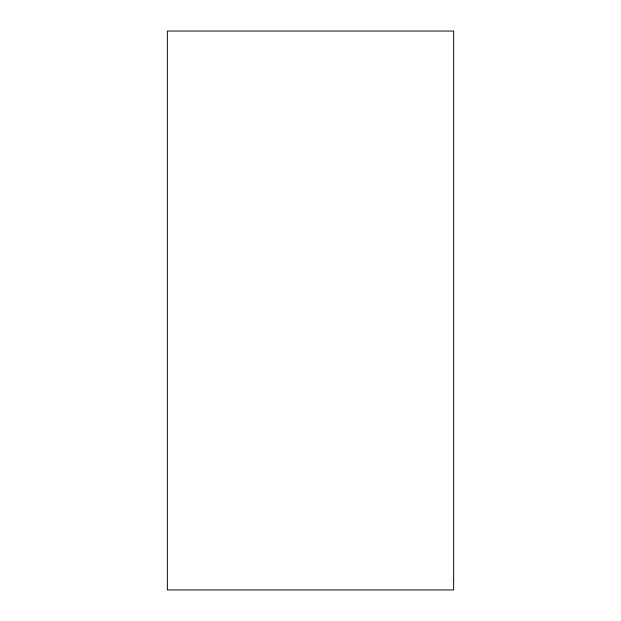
<?xml version="1.0" encoding="UTF-8"?>
<svg xmlns="http://www.w3.org/2000/svg" width="621" height="621" viewBox="0 0 621 621"><rect width="100%" height="100%" fill="white"/><g stroke="black" fill="none" stroke-linecap="round" stroke-linejoin="round"><path stroke-width="0.93" d="M453.64 580.519L453.64 589.95L167.359 589.95L167.359 31.05L453.64 31.05L453.64 580.519"/></g></svg>
